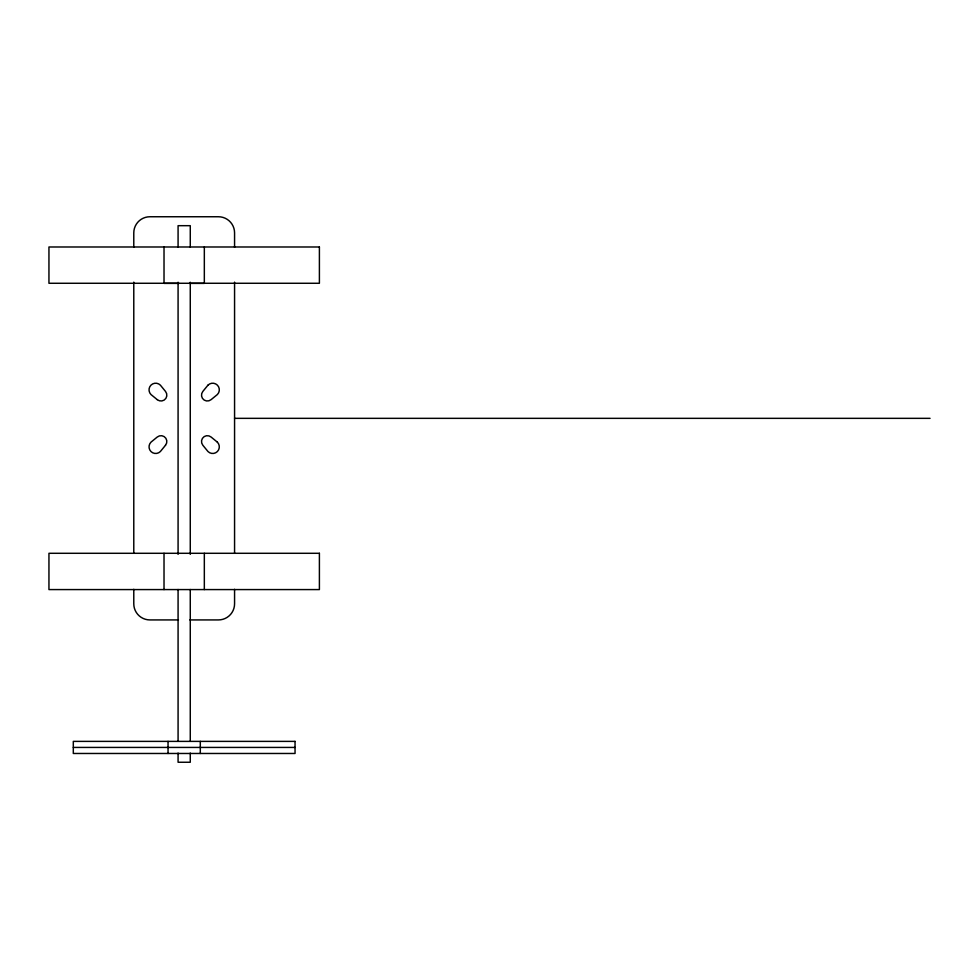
<?xml version="1.0" encoding="UTF-8"?>
<svg xmlns="http://www.w3.org/2000/svg" width="979" height="979" viewBox="0 0 979 979"><rect width="100%" height="100%" fill="white"/><g stroke="black" fill="none" stroke-linecap="round" stroke-linejoin="round"><path stroke-width="1.47" d="M164.019 283.384L178.949 283.384M189.4 283.384L204.33 283.384M234.556 418.339L930.05 418.339M178.459 619.927L149.909 619.927A16.129 16.129 0 0 1 133.78 603.798L133.78 589.309M189.889 619.927L218.439 619.927A16.129 16.129 0 0 0 234.568 603.798L234.568 589.309M73.303 747.43L295.046 747.43M234.568 247.369L234.568 232.88A16.129 16.129 0 0 0 218.439 216.751L149.909 216.751A16.129 16.129 0 0 0 133.78 232.88L133.78 247.369M234.568 282.148L234.568 553.086M204.33 246.989L204.33 283.274M204.33 553.294L204.33 589.578M200.303 741.384L200.303 753.475M190.269 247.087L190.269 225.684L178.08 225.684L178.08 247.087M190.269 282.246L190.269 554.347M190.269 589.505L190.269 740.846M190.269 753.071L190.269 762.249L178.08 762.249L178.08 753.071M178.08 282.246L178.08 554.347M178.08 589.505L178.08 740.846M168.045 741.384L168.045 753.475M164.019 246.989L164.019 283.274M164.019 553.294L164.019 589.578M133.78 282.148L133.78 553.086M207.989 385.139L202.824 391.453A5.85 5.85 0 0 0 211.097 399.652L217.375 394.525A6.633 6.633 0 0 0 217.375 385.139A6.633 6.633 0 0 0 207.989 385.139M165.524 445.225L160.36 451.539A6.633 6.633 0 0 1 150.974 451.539A6.633 6.633 0 0 1 150.974 442.165L157.252 437.026A5.85 5.85 0 0 1 165.524 445.225M319.399 246.989L48.95 246.989L48.95 283.274L319.399 283.274L319.399 246.989M319.399 553.294L48.95 553.294L48.95 589.578L319.399 589.578L319.399 553.294M295.046 741.384L73.303 741.384L73.303 753.475L295.046 753.475L295.046 741.384M217.375 442.165L211.097 437.026A5.85 5.85 0 0 0 202.824 445.225L207.989 451.539A6.633 6.633 0 0 0 217.375 451.539A6.633 6.633 0 0 0 217.375 442.165M157.252 399.652L150.974 394.525A6.633 6.633 0 0 1 150.974 385.139A6.633 6.633 0 0 1 160.36 385.139L165.524 391.453A5.85 5.85 0 0 1 157.252 399.652"/></g></svg>
